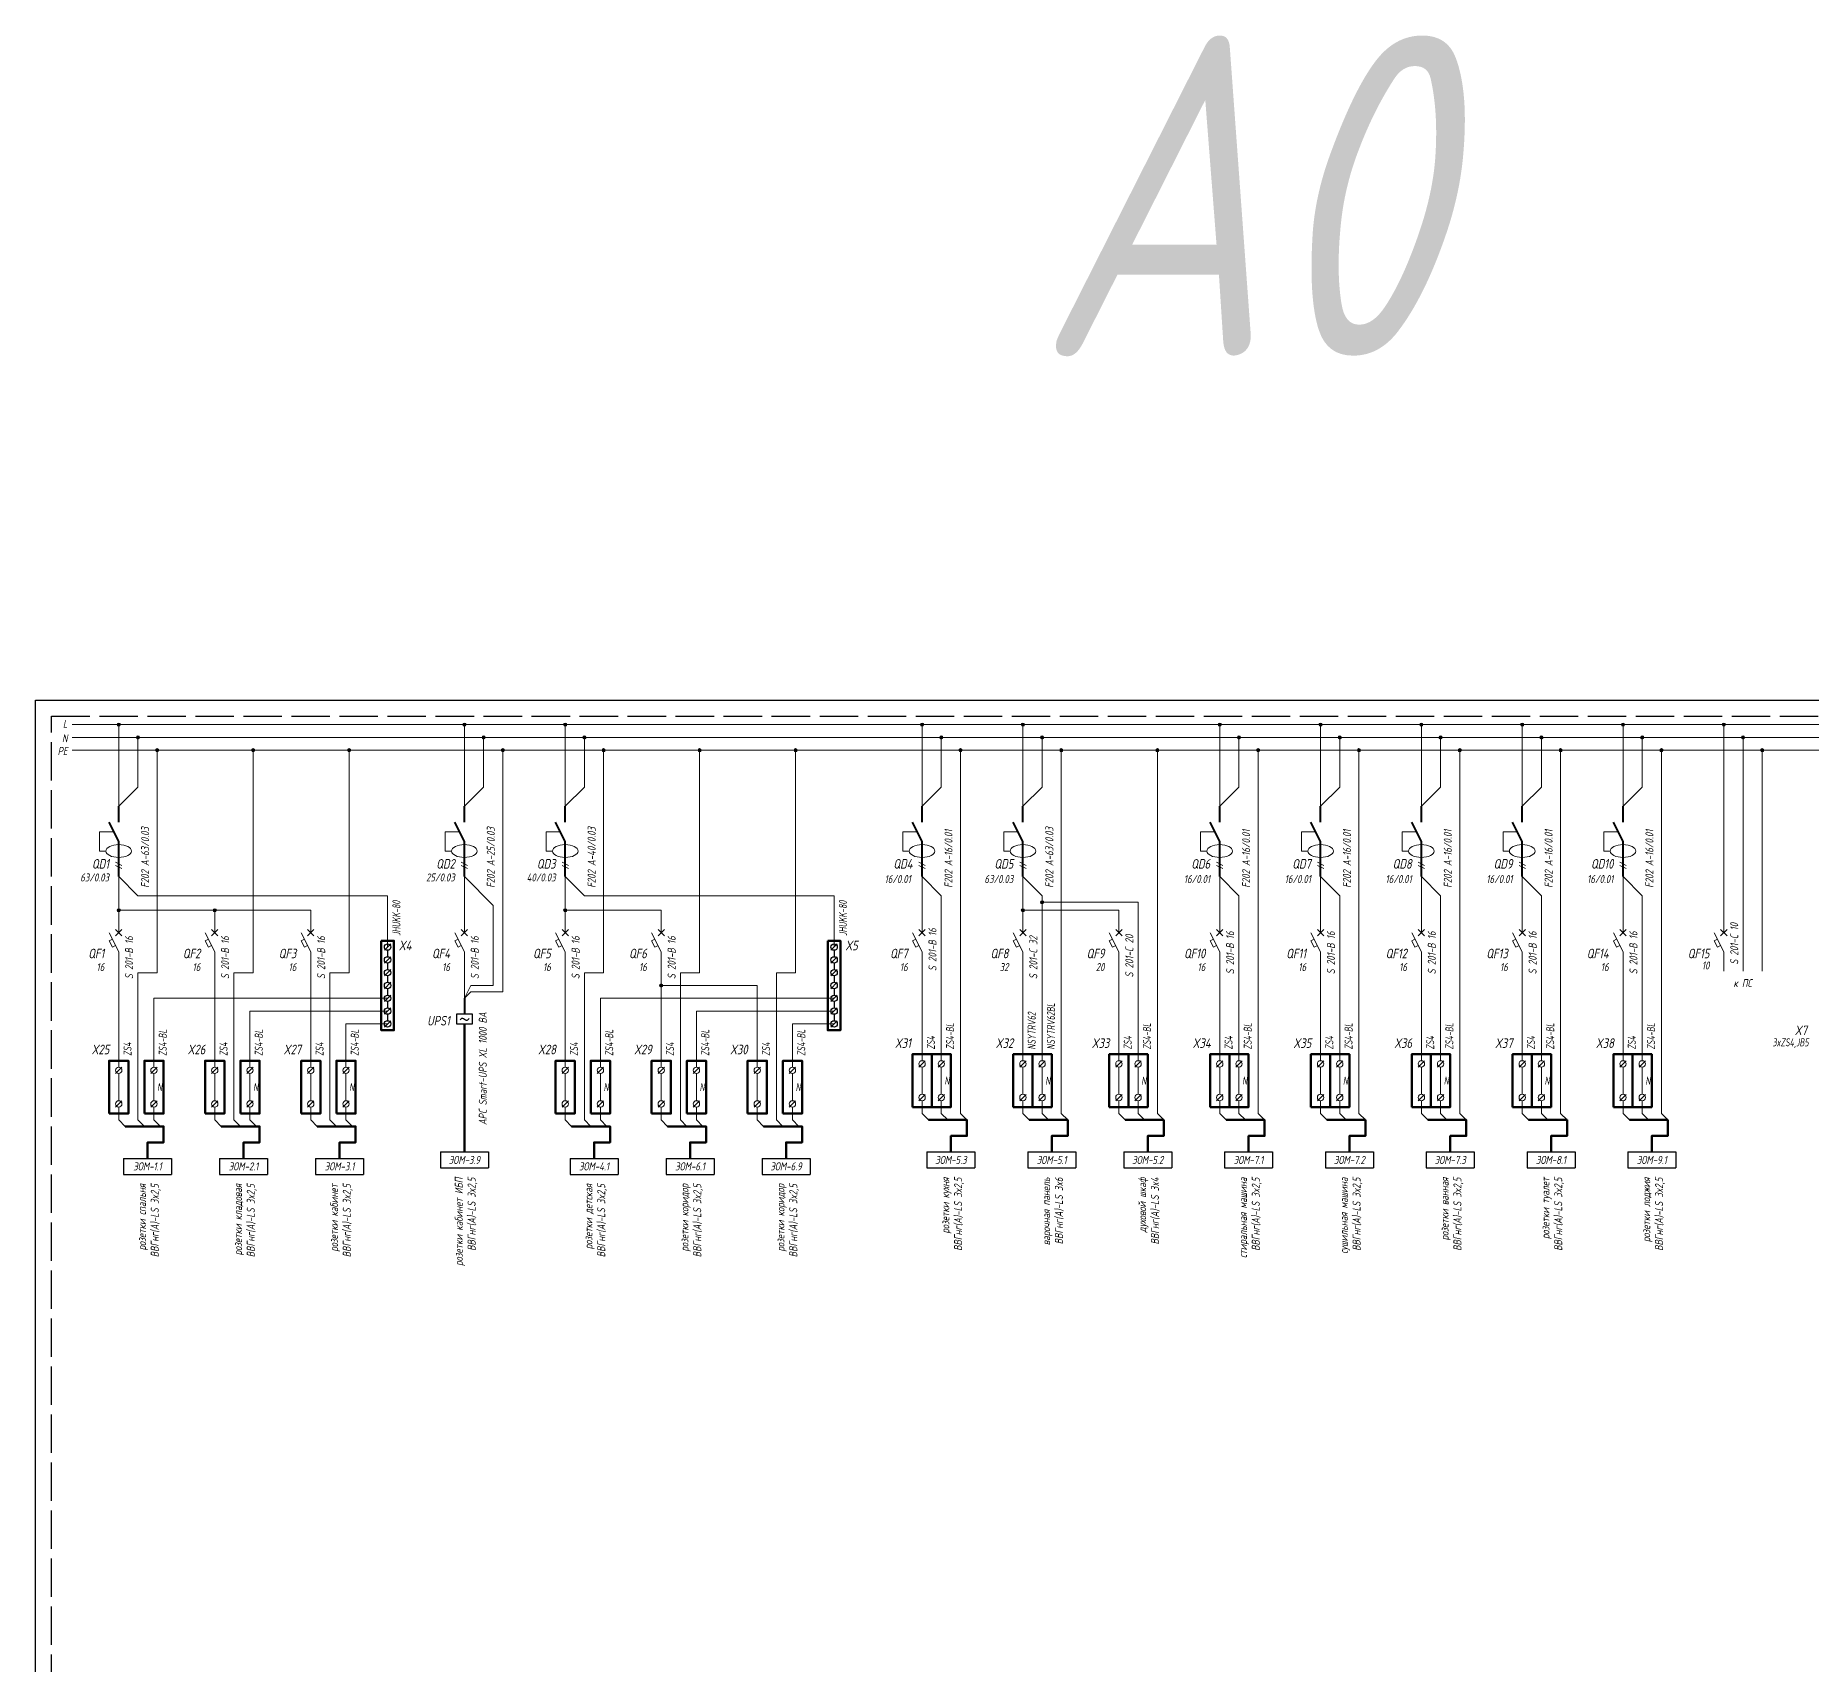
# Model space of a CAD drawing. Header units: millimetres. Extents: x 3205 to 4825, y 663 to 1681.
# Drawn here: x 3698 to 4253, y 1172 to 1681 of the extents above; entities that cross this region are included whole.
import ezdxf
from ezdxf.enums import TextEntityAlignment as Align

# ---------------------------------------------------------------- set-up
doc = ezdxf.new("R2010")
doc.units = ezdxf.units.MM
doc.linetypes.add('ACAD_ISO02W100', pattern=[15, 12, -3])
doc.layers.add('noprint', color=2, linetype='Continuous', plot=False)
doc.styles.add('ГОСТ-ISOCPEUR', font='isocpeui.ttf', dxfattribs={"width": 0.8})

# ---------------------------------------------------------------- blocks, each defined once
blk = doc.blocks.new('*T5')
at = {"color": 0, "lineweight": -2}
for p, q in [((0, 0), (15, 0)), ((0, 0), (0, -5)), ((15, 0), (15, -5)), ((0, -5), (15, -5))]:
    blk.add_line(p, q, dxfattribs=at)
at = {"color": 0, "insert": (7.5, -2.5), "char_height": 2.5, "width": 14, "attachment_point": 5, "style": 'ГОСТ-ISOCPEUR'}
blk.add_mtext('{ЭОМ-1.1}', dxfattribs=at)
blk = doc.blocks.new('*T6')
at = {"color": 0, "lineweight": -2}
for p, q in [((0, 0), (15, 0)), ((0, 0), (0, -5)), ((15, 0), (15, -5)), ((0, -5), (15, -5))]:
    blk.add_line(p, q, dxfattribs=at)
at = {"color": 0, "insert": (7.5, -2.5), "char_height": 2.5, "width": 14, "attachment_point": 5, "style": 'ГОСТ-ISOCPEUR'}
blk.add_mtext('{ЭОМ-2.1}', dxfattribs=at)
blk = doc.blocks.new('*T7')
at = {"color": 0, "lineweight": -2}
for p, q in [((0, 0), (15, 0)), ((0, 0), (0, -5)), ((15, 0), (15, -5)), ((0, -5), (15, -5))]:
    blk.add_line(p, q, dxfattribs=at)
at = {"color": 0, "insert": (7.5, -2.5), "char_height": 2.5, "width": 14, "attachment_point": 5, "style": 'ГОСТ-ISOCPEUR'}
blk.add_mtext('{ЭОМ-3.1}', dxfattribs=at)
blk = doc.blocks.new('*T8')
at = {"color": 0, "lineweight": -2}
for p, q in [((0, 0), (15, 0)), ((0, 0), (0, -5)), ((15, 0), (15, -5)), ((0, -5), (15, -5))]:
    blk.add_line(p, q, dxfattribs=at)
at = {"color": 0, "insert": (7.5, -2.5), "char_height": 2.5, "width": 14, "attachment_point": 5, "style": 'ГОСТ-ISOCPEUR'}
blk.add_mtext('{ЭОМ-3.9}', dxfattribs=at)
blk = doc.blocks.new('*T9')
at = {"color": 0, "lineweight": -2}
for p, q in [((0, 0), (15, 0)), ((0, 0), (0, -5)), ((15, 0), (15, -5)), ((0, -5), (15, -5))]:
    blk.add_line(p, q, dxfattribs=at)
at = {"color": 0, "insert": (7.5, -2.5), "char_height": 2.5, "width": 14, "attachment_point": 5, "style": 'ГОСТ-ISOCPEUR'}
blk.add_mtext('{ЭОМ-4.1}', dxfattribs=at)
blk = doc.blocks.new('*T10')
at = {"color": 0, "lineweight": -2}
for p, q in [((0, 0), (15, 0)), ((0, 0), (0, -5)), ((15, 0), (15, -5)), ((0, -5), (15, -5))]:
    blk.add_line(p, q, dxfattribs=at)
at = {"color": 0, "insert": (7.5, -2.5), "char_height": 2.5, "width": 14, "attachment_point": 5, "style": 'ГОСТ-ISOCPEUR'}
blk.add_mtext('{ЭОМ-6.1}', dxfattribs=at)
blk = doc.blocks.new('*T11')
at = {"color": 0, "lineweight": -2}
for p, q in [((0, 0), (15, 0)), ((0, 0), (0, -5)), ((15, 0), (15, -5)), ((0, -5), (15, -5))]:
    blk.add_line(p, q, dxfattribs=at)
at = {"color": 0, "insert": (7.5, -2.5), "char_height": 2.5, "width": 14, "attachment_point": 5, "style": 'ГОСТ-ISOCPEUR'}
blk.add_mtext('{ЭОМ-6.9}', dxfattribs=at)
blk = doc.blocks.new('*T12')
at = {"color": 0, "lineweight": -2}
for p, q in [((0, 0), (15, 0)), ((0, 0), (0, -5)), ((15, 0), (15, -5)), ((0, -5), (15, -5))]:
    blk.add_line(p, q, dxfattribs=at)
at = {"color": 0, "insert": (7.5, -2.5), "char_height": 2.5, "width": 14, "attachment_point": 5, "style": 'ГОСТ-ISOCPEUR'}
blk.add_mtext('{ЭОМ-7.1}', dxfattribs=at)
blk = doc.blocks.new('*T13')
at = {"color": 0, "lineweight": -2}
for p, q in [((0, 0), (15, 0)), ((0, 0), (0, -5)), ((15, 0), (15, -5)), ((0, -5), (15, -5))]:
    blk.add_line(p, q, dxfattribs=at)
at = {"color": 0, "insert": (7.5, -2.5), "char_height": 2.5, "width": 14, "attachment_point": 5, "style": 'ГОСТ-ISOCPEUR'}
blk.add_mtext('{ЭОМ-7.2}', dxfattribs=at)
blk = doc.blocks.new('*T14')
at = {"color": 0, "lineweight": -2}
for p, q in [((0, 0), (15, 0)), ((0, 0), (0, -5)), ((15, 0), (15, -5)), ((0, -5), (15, -5))]:
    blk.add_line(p, q, dxfattribs=at)
at = {"color": 0, "insert": (7.5, -2.5), "char_height": 2.5, "width": 14, "attachment_point": 5, "style": 'ГОСТ-ISOCPEUR'}
blk.add_mtext('{ЭОМ-7.3}', dxfattribs=at)
blk = doc.blocks.new('*T15')
at = {"color": 0, "lineweight": -2}
for p, q in [((0, 0), (15, 0)), ((0, 0), (0, -5)), ((15, 0), (15, -5)), ((0, -5), (15, -5))]:
    blk.add_line(p, q, dxfattribs=at)
at = {"color": 0, "insert": (7.5, -2.5), "char_height": 2.5, "width": 14, "attachment_point": 5, "style": 'ГОСТ-ISOCPEUR'}
blk.add_mtext('{ЭОМ-8.1}', dxfattribs=at)
blk = doc.blocks.new('*T16')
at = {"color": 0, "lineweight": -2}
for p, q in [((0, 0), (15, 0)), ((0, 0), (0, -5)), ((15, 0), (15, -5)), ((0, -5), (15, -5))]:
    blk.add_line(p, q, dxfattribs=at)
at = {"color": 0, "insert": (7.5, -2.5), "char_height": 2.5, "width": 14, "attachment_point": 5, "style": 'ГОСТ-ISOCPEUR'}
blk.add_mtext('{ЭОМ-9.1}', dxfattribs=at)
blk = doc.blocks.new('УЗО двухполюсное')
at = {"lineweight": 40}
for p, q in [((0, 11), (-3, 17)), ((0, 17), (0, 22)), ((0, 0), (0, 11))]:
    blk.add_line(p, q, dxfattribs=at)
at = {"lineweight": 13}
for p, q in [((-1, 4.5), (1, 3.5)), ((-1, 3.5), (1, 2.5))]:
    blk.add_line(p, q, dxfattribs=at)
blk.add_lwpolyline([(-4, 8), (-6, 8), (-6, 14), (-1.5, 14)], dxfattribs=at)
blk.add_ellipse((0, 8), major_axis=(-4, 0), ratio=0.5, dxfattribs=at)
blk = doc.blocks.new('автомат однополюс')
at = {"lineweight": 13}
for p, q in [((-1, 12), (1, 10)), ((1, 12), (-1, 10)), ((0, 11), (0, 16)), ((0, 5), (-3, 11)), ((-3, 8.5), (-2, 9)), ((-3, 8.5), (-2, 6.5)), ((-2, 6.5), (-1, 7)), ((0, -1), (0, 5))]:
    blk.add_line(p, q, dxfattribs=at)
blk = doc.blocks.new('клемма на 7')
for p, q in [((3, -1), (1, -3)), ((3, -5), (1, -7)), ((2, -3), (2, -5)), ((3, -9), (1, -11)), ((2, -7), (2, -9)), ((2, -11), (2, -13)), ((3, -13), (1, -15)), ((2, -15), (2, -17)), ((3, -17), (1, -19)), ((3, -21), (1, -23)), ((2, -19), (2, -21)), ((3, -25), (1, -27)), ((2, -23), (2, -25))]:
    blk.add_line(p, q)
at = {"lineweight": 70}
blk.add_lwpolyline([(0, 0), (4, 0), (4, -28), (0, -28)], close=True, dxfattribs=at)
for centre in [(2, -2), (2, -6), (2, -10), (2, -14), (2, -18), (2, -22), (2, -26)]:
    blk.add_circle(centre, 1)
blk = doc.blocks.new('клемма проходная')
at = {"color": 0, "lineweight": 13}
for p, q in [((2, 12.5), (3.98, 14.48)), ((3, 12.5), (3, 4)), ((2, 2), (3.98, 3.98))]:
    blk.add_line(p, q, dxfattribs=at)
at = {"color": 0, "lineweight": 70}
blk.add_lwpolyline([(0, 0), (0, 16.5), (6, 16.5), (6, 0)], close=True, dxfattribs=at)
at = {"color": 0, "lineweight": 13}
for centre in [(3, 13.5), (3, 3)]:
    blk.add_circle(centre, 1, dxfattribs=at)
blk = doc.blocks.new('АРС')
blk.add_lwpolyline([(0, 0), (5, 0), (5, 3), (0, 3)], close=True)
blk.add_spline([(1.14, 1.28), (1.95, 1.82), (3.1, 1.18), (3.95, 1.64)], degree=3)
blk = doc.blocks.new('клемма проходная N')
at = {"color": 0, "lineweight": 13}
for p, q in [((2, 12.5), (3.98, 14.48)), ((3, 12.5), (3, 4)), ((2, 2), (3.98, 3.98))]:
    blk.add_line(p, q, dxfattribs=at)
at = {"color": 0, "lineweight": 70}
blk.add_lwpolyline([(0, 0), (0, 16.5), (6, 16.5), (6, 0)], close=True, dxfattribs=at)
at = {"color": 0, "lineweight": 13}
for centre in [(3, 13.5), (3, 3)]:
    blk.add_circle(centre, 1, dxfattribs=at)
at = {"lineweight": 13, "style": 'ГОСТ-ISOCPEUR', "width": 0.6}
blk.add_text('N', height=2.5, dxfattribs=at).set_placement((4, 7))
blk = doc.blocks.new('*T84')
at = {"color": 0, "lineweight": -2}
for p, q in [((0, 0), (15, 0)), ((0, 0), (0, -5)), ((15, 0), (15, -5)), ((0, -5), (15, -5))]:
    blk.add_line(p, q, dxfattribs=at)
at = {"color": 0, "insert": (7.5, -2.5), "char_height": 2.5, "width": 14, "attachment_point": 5, "style": 'ГОСТ-ISOCPEUR'}
blk.add_mtext('{ЭОМ-5.3}', dxfattribs=at)
blk = doc.blocks.new('*T85')
at = {"color": 0, "lineweight": -2}
for p, q in [((0, 0), (15, 0)), ((0, 0), (0, -5)), ((15, 0), (15, -5)), ((0, -5), (15, -5))]:
    blk.add_line(p, q, dxfattribs=at)
at = {"color": 0, "insert": (7.5, -2.5), "char_height": 2.5, "width": 14, "attachment_point": 5, "style": 'ГОСТ-ISOCPEUR'}
blk.add_mtext('{ЭОМ-5.1}', dxfattribs=at)
blk = doc.blocks.new('*T86')
at = {"color": 0, "lineweight": -2}
for p, q in [((0, 0), (15, 0)), ((0, 0), (0, -5)), ((15, 0), (15, -5)), ((0, -5), (15, -5))]:
    blk.add_line(p, q, dxfattribs=at)
at = {"color": 0, "insert": (7.5, -2.5), "char_height": 2.5, "width": 14, "attachment_point": 5, "style": 'ГОСТ-ISOCPEUR'}
blk.add_mtext('{ЭОМ-5.2}', dxfattribs=at)

msp = doc.modelspace()

# ---------------------------------------------------------------- hatches: boundary and pattern name
at = {"lineweight": 13}
h = msp.add_hatch(color=256, dxfattribs=at)
edge = h.paths.add_edge_path()
edge.add_arc((3724, 1465.5), 0.5, 0, 360)
h = msp.add_hatch(color=256, dxfattribs=at)
edge = h.paths.add_edge_path()
edge.add_arc((3832, 1465.5), 0.5, 0, 360)
h = msp.add_hatch(color=256, dxfattribs=at)
edge = h.paths.add_edge_path()
edge.add_arc((3863.5, 1465.5), 0.5, 0, 360)
h = msp.add_hatch(color=256, dxfattribs=at)
edge = h.paths.add_edge_path()
edge.add_arc((3975, 1465.5), 0.5, 0, 360)
h = msp.add_hatch(color=256, dxfattribs=at)
edge = h.paths.add_edge_path()
edge.add_arc((4006.5, 1465.5), 0.5, 0, 360)
h = msp.add_hatch(color=256, dxfattribs=at)
edge = h.paths.add_edge_path()
edge.add_arc((4068, 1465.5), 0.5, 0, 360)
h = msp.add_hatch(color=256, dxfattribs=at)
edge = h.paths.add_edge_path()
edge.add_arc((4099.5, 1465.5), 0.5, 0, 360)
h = msp.add_hatch(color=256, dxfattribs=at)
edge = h.paths.add_edge_path()
edge.add_arc((4131, 1465.5), 0.5, 0, 360)
h = msp.add_hatch(color=256, dxfattribs=at)
edge = h.paths.add_edge_path()
edge.add_arc((4162.5, 1465.5), 0.5, 0, 360)
h = msp.add_hatch(color=256, dxfattribs=at)
edge = h.paths.add_edge_path()
edge.add_arc((4194, 1465.5), 0.5, 0, 360)
h = msp.add_hatch(color=256, dxfattribs=at)
edge = h.paths.add_edge_path()
edge.add_arc((4225.5, 1465.5), 0.5, 0, 360)
h = msp.add_hatch(color=256, dxfattribs=at)
edge = h.paths.add_edge_path()
edge.add_arc((3730, 1461.5), 0.5, 0, 360)
h = msp.add_hatch(color=256, dxfattribs=at)
edge = h.paths.add_edge_path()
edge.add_arc((3838, 1461.5), 0.5, 0, 360)
h = msp.add_hatch(color=256, dxfattribs=at)
edge = h.paths.add_edge_path()
edge.add_arc((3869.5, 1461.5), 0.5, 0, 360)
h = msp.add_hatch(color=256, dxfattribs=at)
edge = h.paths.add_edge_path()
edge.add_arc((3981, 1461.5), 0.5, 0, 360)
h = msp.add_hatch(color=256, dxfattribs=at)
edge = h.paths.add_edge_path()
edge.add_arc((4012.5, 1461.5), 0.5, 0, 360)
h = msp.add_hatch(color=256, dxfattribs=at)
edge = h.paths.add_edge_path()
edge.add_arc((4074, 1461.5), 0.5, 0, 360)
h = msp.add_hatch(color=256, dxfattribs=at)
edge = h.paths.add_edge_path()
edge.add_arc((4105.5, 1461.5), 0.5, 0, 360)
h = msp.add_hatch(color=256, dxfattribs=at)
edge = h.paths.add_edge_path()
edge.add_arc((4137, 1461.5), 0.5, 0, 360)
h = msp.add_hatch(color=256, dxfattribs=at)
edge = h.paths.add_edge_path()
edge.add_arc((4168.5, 1461.5), 0.5, 0, 360)
h = msp.add_hatch(color=256, dxfattribs=at)
edge = h.paths.add_edge_path()
edge.add_arc((4200, 1461.5), 0.5, 0, 360)
h = msp.add_hatch(color=256, dxfattribs=at)
edge = h.paths.add_edge_path()
edge.add_arc((4231.5, 1461.5), 0.5, 0, 360)
h = msp.add_hatch(color=256, dxfattribs=at)
edge = h.paths.add_edge_path()
edge.add_arc((3736, 1457.5), 0.5, 0, 360)
h = msp.add_hatch(color=256, dxfattribs=at)
edge = h.paths.add_edge_path()
edge.add_arc((3766, 1457.5), 0.5, 0, 360)
h = msp.add_hatch(color=256, dxfattribs=at)
edge = h.paths.add_edge_path()
edge.add_arc((3796, 1457.5), 0.5, 0, 360)
h = msp.add_hatch(color=256, dxfattribs=at)
edge = h.paths.add_edge_path()
edge.add_arc((3844, 1457.5), 0.5, 0, 360)
h = msp.add_hatch(color=256, dxfattribs=at)
edge = h.paths.add_edge_path()
edge.add_arc((3875.5, 1457.5), 0.5, 0, 360)
h = msp.add_hatch(color=256, dxfattribs=at)
edge = h.paths.add_edge_path()
edge.add_arc((3905.5, 1457.5), 0.5, 0, 360)
h = msp.add_hatch(color=256, dxfattribs=at)
edge = h.paths.add_edge_path()
edge.add_arc((3935.5, 1457.5), 0.5, 0, 360)
h = msp.add_hatch(color=256, dxfattribs=at)
edge = h.paths.add_edge_path()
edge.add_arc((3987, 1457.5), 0.5, 0, 360)
h = msp.add_hatch(color=256, dxfattribs=at)
edge = h.paths.add_edge_path()
edge.add_arc((4018.5, 1457.5), 0.5, 0, 360)
h = msp.add_hatch(color=256, dxfattribs=at)
edge = h.paths.add_edge_path()
edge.add_arc((4048.5, 1457.5), 0.5, 0, 360)
h = msp.add_hatch(color=256, dxfattribs=at)
edge = h.paths.add_edge_path()
edge.add_arc((4080, 1457.5), 0.5, 0, 360)
h = msp.add_hatch(color=256, dxfattribs=at)
edge = h.paths.add_edge_path()
edge.add_arc((4111.5, 1457.5), 0.5, 0, 360)
h = msp.add_hatch(color=256, dxfattribs=at)
edge = h.paths.add_edge_path()
edge.add_arc((4143, 1457.5), 0.5, 0, 360)
h = msp.add_hatch(color=256, dxfattribs=at)
edge = h.paths.add_edge_path()
edge.add_arc((4174.5, 1457.5), 0.5, 0, 360)
h = msp.add_hatch(color=256, dxfattribs=at)
edge = h.paths.add_edge_path()
edge.add_arc((4206, 1457.5), 0.5, 0, 360)
h = msp.add_hatch(color=256, dxfattribs=at)
edge = h.paths.add_edge_path()
edge.add_arc((4237.5, 1457.5), 0.5, 0, 360)
h = msp.add_hatch(color=256, dxfattribs=at)
edge = h.paths.add_edge_path()
edge.add_arc((4012.5, 1410), 0.5, 0, 360)
h = msp.add_hatch(color=256, dxfattribs=at)
edge = h.paths.add_edge_path()
edge.add_arc((3724, 1407.5), 0.5, 0, 360)
h = msp.add_hatch(color=256, dxfattribs=at)
edge = h.paths.add_edge_path()
edge.add_arc((3754, 1407.5), 0.5, 0, 360)
h = msp.add_hatch(color=256, dxfattribs=at)
edge = h.paths.add_edge_path()
edge.add_arc((3863.5, 1407.5), 0.5, 0, 360)
h = msp.add_hatch(color=256, dxfattribs=at)
edge = h.paths.add_edge_path()
edge.add_arc((4006.5, 1407.5), 0.5, 0, 360)
h = msp.add_hatch(color=256, dxfattribs=at)
edge = h.paths.add_edge_path()
edge.add_arc((3893.5, 1384), 0.5, 0, 360)

# ---------------------------------------------------------------- linework, layer by layer
for p, q in [((3709.5, 1465.5), (4796.5, 1465.5)), ((3709.5, 1461.5), (4796.5, 1461.5)), ((3709.5, 1457.5), (4796.5, 1457.5)), ((3832, 1418), (3841, 1409)), ((3724, 1358.5), (3724, 1388.5)), ((3754, 1358.5), (3754, 1388.5)), ((3784, 1358.5), (3784, 1388.5)), ((3832, 1388.5), (3832, 1380)), ((3863.5, 1358.5), (3863.5, 1388.5)), ((3893.5, 1358.5), (3893.5, 1388.5)), ((3975, 1388.5), (3975, 1360.5)), ((4006.5, 1388.5), (4006.5, 1360.5)), ((4036.5, 1388.5), (4036.5, 1360.5)), ((4068, 1388.5), (4068, 1360.5)), ((4099.5, 1388.5), (4099.5, 1360.5)), ((4131, 1388.5), (4131, 1360.5)), ((4162.5, 1388.5), (4162.5, 1360.5)), ((4194, 1388.5), (4194, 1360.5))]:
    msp.add_line(p, q, dxfattribs=at)
at = {"lineweight": 40}
msp.add_line((3832, 1380), (3832, 1375), dxfattribs=at)
at = {"lineweight": 50}
msp.add_line((3832, 1372), (3832, 1332), dxfattribs=at)
at = {"lineweight": 13}
for points in [[(3724, 1440), (3724, 1465.5)], [(3832, 1440), (3832, 1465.5)], [(3863.5, 1440), (3863.5, 1465.5)], [(3975, 1440), (3975, 1465.5)], [(4006.5, 1440), (4006.5, 1465.5)], [(4068, 1440), (4068, 1465.5)], [(4099.5, 1440), (4099.5, 1465.5)], [(4131, 1440), (4131, 1465.5)], [(4162.5, 1440), (4162.5, 1465.5)], [(4194, 1440), (4194, 1465.5)], [(4225.5, 1465.5), (4225.5, 1405.5)], [(3724, 1440), (3730, 1446), (3730, 1461.5)], [(3832, 1440), (3838, 1446), (3838, 1461.5)], [(3863.5, 1440), (3869.5, 1446), (3869.5, 1461.5)], [(3975, 1440), (3981, 1446), (3981, 1461.5)], [(4006.5, 1440), (4012.5, 1446), (4012.5, 1461.5)], [(4068, 1440), (4074, 1446), (4074, 1461.5)], [(4099.5, 1440), (4105.5, 1446), (4105.5, 1461.5)], [(4131, 1440), (4137, 1446), (4137, 1461.5)], [(4162.5, 1440), (4168.5, 1446), (4168.5, 1461.5)], [(4194, 1440), (4200, 1446), (4200, 1461.5)], [(4231.5, 1388.5), (4231.5, 1461.5)], [(3736, 1457.5), (3736, 1388), (3730, 1388), (3730, 1342), (3732, 1340)], [(3766, 1457.5), (3766, 1388), (3760, 1388), (3760, 1342), (3762, 1340)], [(3796, 1457.5), (3796, 1388), (3790, 1388), (3790, 1342), (3792, 1340)], [(3844, 1457.5), (3844, 1382), (3834, 1382), (3832, 1380)], [(3875.5, 1457.5), (3875.5, 1388), (3869.5, 1388), (3869.5, 1342), (3871.5, 1340)], [(3905.5, 1457.5), (3905.5, 1388), (3899.5, 1388), (3899.5, 1342), (3901.5, 1340)], [(3935.5, 1457.5), (3935.5, 1388), (3929.5, 1388), (3929.5, 1342), (3931.5, 1340)], [(3987, 1457.5), (3987, 1344), (3989, 1342)], [(4018.5, 1457.5), (4018.5, 1344), (4020.5, 1342)], [(4048.5, 1457.5), (4048.5, 1344), (4050.5, 1342)], [(4080, 1457.5), (4080, 1344), (4082, 1342)], [(4111.5, 1457.5), (4111.5, 1344), (4113.5, 1342)], [(4143, 1457.5), (4143, 1344), (4145, 1342)], [(4174.5, 1457.5), (4174.5, 1344), (4176.5, 1342)], [(4206, 1457.5), (4206, 1344), (4208, 1342)], [(4237.5, 1457.5), (4237.5, 1388.5)], [(3724, 1418), (3730, 1412), (3808, 1412), (3808, 1396)], [(3724, 1418), (3724, 1405.5)], [(3832, 1418), (3832, 1405.5)], [(3863.5, 1418), (3863.5, 1405.5)], [(3863.5, 1418), (3869.5, 1412), (3947.5, 1412), (3947.5, 1396)], [(3975, 1418), (3975, 1405.5)], [(3975, 1418), (3981, 1412), (3981, 1360.5)], [(4006.5, 1418), (4006.5, 1405.5)], [(4006.5, 1418), (4012.5, 1412), (4012.5, 1360.5)], [(4068, 1418), (4068, 1405.5)], [(4068, 1418), (4074, 1412), (4074, 1360.5)], [(4099.5, 1418), (4099.5, 1405.5)], [(4099.5, 1418), (4105.5, 1412), (4105.5, 1360.5)], [(4131, 1418), (4131, 1405.5)], [(4131, 1418), (4137, 1412), (4137, 1360.5)], [(4162.5, 1418), (4162.5, 1405.5)], [(4162.5, 1418), (4168.5, 1412), (4168.5, 1360.5)], [(4194, 1418), (4194, 1405.5)], [(4194, 1418), (4200, 1412), (4200, 1360.5)], [(4042.5, 1360.5), (4042.5, 1410), (4012.5, 1410)], [(3754, 1405.5), (3754, 1407.5), (3724, 1407.5)], [(3784, 1405.5), (3784, 1407.5), (3754, 1407.5)], [(3832, 1380), (3834, 1384), (3841, 1384), (3841, 1409)], [(3893.5, 1405.5), (3893.5, 1407.5), (3863.5, 1407.5)], [(4036.5, 1405.5), (4036.5, 1407.5), (4006.5, 1407.5)], [(3923.5, 1358.5), (3923.5, 1384), (3893.5, 1384)], [(3808, 1380), (3735, 1380), (3735, 1358.5)], [(3947.5, 1380), (3874.5, 1380), (3874.5, 1358.5)], [(3808, 1376), (3765, 1376), (3765, 1358.5)], [(3808, 1372), (3795, 1372), (3795, 1358.5)], [(3947.5, 1376), (3904.5, 1376), (3904.5, 1358.5)], [(3947.5, 1372), (3934.5, 1372), (3934.5, 1358.5)], [(3724, 1346), (3724, 1342), (3726, 1340)], [(3735, 1346), (3735, 1342), (3737, 1340)], [(3754, 1346), (3754, 1342), (3756, 1340)], [(3765, 1346), (3765, 1342), (3767, 1340)], [(3784, 1346), (3784, 1342), (3786, 1340)], [(3795, 1346), (3795, 1342), (3797, 1340)], [(3863.5, 1346), (3863.5, 1342), (3865.5, 1340)], [(3874.5, 1346), (3874.5, 1342), (3876.5, 1340)], [(3893.5, 1346), (3893.5, 1342), (3895.5, 1340)], [(3904.5, 1346), (3904.5, 1342), (3906.5, 1340)], [(3923.5, 1346), (3923.5, 1342), (3925.5, 1340)], [(3934.5, 1346), (3934.5, 1342), (3936.5, 1340)], [(3975, 1348), (3975, 1344), (3977, 1342)], [(3981, 1348), (3981, 1344), (3983, 1342)], [(4006.5, 1348), (4006.5, 1344), (4008.5, 1342)], [(4012.5, 1348), (4012.5, 1344), (4014.5, 1342)], [(4036.5, 1348), (4036.5, 1344), (4038.5, 1342)], [(4042.5, 1348), (4042.5, 1344), (4044.5, 1342)], [(4068, 1348), (4068, 1344), (4070, 1342)], [(4074, 1348), (4074, 1344), (4076, 1342)], [(4099.5, 1348), (4099.5, 1344), (4101.5, 1342)], [(4105.5, 1348), (4105.5, 1344), (4107.5, 1342)], [(4131, 1348), (4131, 1344), (4133, 1342)], [(4137, 1348), (4137, 1344), (4139, 1342)], [(4162.5, 1348), (4162.5, 1344), (4164.5, 1342)], [(4168.5, 1348), (4168.5, 1344), (4170.5, 1342)], [(4194, 1348), (4194, 1344), (4196, 1342)], [(4200, 1348), (4200, 1344), (4202, 1342)]]:
    msp.add_lwpolyline(points, dxfattribs=at)
at = {"lineweight": 50, "flags": 128}
for points in [[(3726, 1340), (3738, 1340), (3738, 1335), (3733, 1335), (3733, 1330)], [(3756, 1340), (3768, 1340), (3768, 1335), (3763, 1335), (3763, 1330)], [(3786, 1340), (3798, 1340), (3798, 1335), (3793, 1335), (3793, 1330)], [(3865.5, 1340), (3877.5, 1340), (3877.5, 1335), (3872.5, 1335), (3872.5, 1330)], [(3895.5, 1340), (3907.5, 1340), (3907.5, 1335), (3902.5, 1335), (3902.5, 1330)], [(3925.5, 1340), (3937.5, 1340), (3937.5, 1335), (3932.5, 1335), (3932.5, 1330)], [(3977, 1342), (3989, 1342), (3989, 1337), (3984, 1337), (3984, 1332)], [(4008.5, 1342), (4020.5, 1342), (4020.5, 1337), (4015.5, 1337), (4015.5, 1332)], [(4038.5, 1342), (4050.5, 1342), (4050.5, 1337), (4045.5, 1337), (4045.5, 1332)], [(4070, 1342), (4082, 1342), (4082, 1337), (4077, 1337), (4077, 1332)], [(4101.5, 1342), (4113.5, 1342), (4113.5, 1337), (4108.5, 1337), (4108.5, 1332)], [(4133, 1342), (4145, 1342), (4145, 1337), (4140, 1337), (4140, 1332)], [(4164.5, 1342), (4176.5, 1342), (4176.5, 1337), (4171.5, 1337), (4171.5, 1332)], [(4196, 1342), (4208, 1342), (4208, 1337), (4203, 1337), (4203, 1332)]]:
    msp.add_lwpolyline(points, dxfattribs=at)
at = {"lineweight": 13}
for centre in [(3724, 1465.5), (3832, 1465.5), (3863.5, 1465.5), (3975, 1465.5), (4006.5, 1465.5), (4068, 1465.5), (4099.5, 1465.5), (4131, 1465.5), (4162.5, 1465.5), (4194, 1465.5), (4225.5, 1465.5), (3730, 1461.5), (3838, 1461.5), (3869.5, 1461.5), (3981, 1461.5), (4012.5, 1461.5), (4074, 1461.5), (4105.5, 1461.5), (4137, 1461.5), (4168.5, 1461.5), (4200, 1461.5), (4231.5, 1461.5), (3736, 1457.5), (3766, 1457.5), (3796, 1457.5), (3844, 1457.5), (3875.5, 1457.5), (3905.5, 1457.5), (3935.5, 1457.5), (3987, 1457.5), (4018.5, 1457.5), (4048.5, 1457.5), (4080, 1457.5), (4111.5, 1457.5), (4143, 1457.5), (4174.5, 1457.5), (4206, 1457.5), (4237.5, 1457.5), (4012.5, 1410), (3724, 1407.5), (3754, 1407.5), (3863.5, 1407.5), (4006.5, 1407.5), (3893.5, 1384)]:
    msp.add_circle(centre, 0.5, dxfattribs=at)
at = {"layer": 'noprint'}
msp.add_lwpolyline([(3698, 1473.16), (4814.72, 1473.16), (4814.72, 1466.16), (4824.72, 1466.16), (4824.72, 718), (4639.72, 718), (4639.72, 663), (3698, 663)], close=True, dxfattribs=at)
at = {"layer": 'noprint', "linetype": 'ACAD_ISO02W100'}
msp.add_lwpolyline([(3703, 1468.16), (4809.72, 1468.16), (4809.72, 1461.16), (4819.72, 1461.16), (4819.72, 723), (4634.72, 723), (4634.72, 668), (3703, 668)], close=True, dxfattribs=at)

# ---------------------------------------------------------------- block references
for name, p in [('УЗО двухполюсное', (3724, 1418)), ('УЗО двухполюсное', (3832, 1418)), ('УЗО двухполюсное', (3863.5, 1418)), ('УЗО двухполюсное', (3975, 1418)), ('УЗО двухполюсное', (4006.5, 1418)), ('УЗО двухполюсное', (4068, 1418)), ('УЗО двухполюсное', (4099.5, 1418)), ('УЗО двухполюсное', (4131, 1418)), ('УЗО двухполюсное', (4162.5, 1418)), ('УЗО двухполюсное', (4194, 1418)), ('автомат однополюс', (3724, 1389.5)), ('автомат однополюс', (3754, 1389.5)), ('автомат однополюс', (3784, 1389.5)), ('автомат однополюс', (3832, 1389.5)), ('автомат однополюс', (3863.5, 1389.5)), ('автомат однополюс', (3893.5, 1389.5)), ('автомат однополюс', (3975, 1389.5)), ('автомат однополюс', (4006.5, 1389.5)), ('автомат однополюс', (4036.5, 1389.5)), ('автомат однополюс', (4068, 1389.5)), ('автомат однополюс', (4099.5, 1389.5)), ('автомат однополюс', (4131, 1389.5)), ('автомат однополюс', (4162.5, 1389.5)), ('автомат однополюс', (4194, 1389.5)), ('автомат однополюс', (4225.5, 1389.5)), ('клемма на 7', (3806, 1398)), ('клемма на 7', (3945.5, 1398)), ('АРС', (3829.5, 1372)), ('клемма проходная', (3721, 1344)), ('клемма проходная N', (3732, 1344)), ('клемма проходная', (3751, 1344)), ('клемма проходная N', (3762, 1344)), ('клемма проходная', (3781, 1344)), ('клемма проходная N', (3792, 1344)), ('клемма проходная', (3860.5, 1344)), ('клемма проходная N', (3871.5, 1344)), ('клемма проходная', (3890.5, 1344)), ('клемма проходная N', (3901.5, 1344)), ('клемма проходная', (3920.5, 1344)), ('клемма проходная N', (3931.5, 1344)), ('клемма проходная', (3972, 1346)), ('клемма проходная N', (3978, 1346)), ('клемма проходная', (4003.5, 1346)), ('клемма проходная N', (4009.5, 1346)), ('клемма проходная', (4033.5, 1346)), ('клемма проходная N', (4039.5, 1346)), ('клемма проходная', (4065, 1346)), ('клемма проходная N', (4071, 1346)), ('клемма проходная', (4096.5, 1346)), ('клемма проходная N', (4102.5, 1346)), ('клемма проходная', (4128, 1346)), ('клемма проходная N', (4134, 1346)), ('клемма проходная', (4159.5, 1346)), ('клемма проходная N', (4165.5, 1346)), ('клемма проходная', (4191, 1346)), ('клемма проходная N', (4197, 1346)), ('*T8', (3824.5, 1332)), ('*T84', (3976.5, 1332)), ('*T85', (4008, 1332)), ('*T86', (4038, 1332)), ('*T12', (4069.5, 1332)), ('*T13', (4101, 1332)), ('*T14', (4132.5, 1332)), ('*T15', (4164, 1332)), ('*T16', (4195.5, 1332)), ('*T5', (3725.5, 1330)), ('*T6', (3755.5, 1330)), ('*T7', (3785.5, 1330)), ('*T9', (3865, 1330)), ('*T10', (3895, 1330)), ('*T11', (3925, 1330))]:
    msp.add_blockref(name, p)

# ---------------------------------------------------------------- texts
at = {"style": 'ГОСТ-ISOCPEUR'}
for s, height, width, p in [('L', 2.5, 0.8, (3708, 1464.5)), ('N', 2.5, 0.8, (3708, 1460)), ('PE', 2.5, 0.8, (3708, 1456)), ('QD1', 3, 0.8, (3721, 1420.5)), ('QD2', 3, 0.8, (3829, 1420.5)), ('QD3', 3, 0.8, (3860.5, 1420.5)), ('QD4', 3, 0.8, (3972, 1420.5)), ('QD5', 3, 0.8, (4003.5, 1420.5)), ('QD6', 3, 0.8, (4065, 1420.5)), ('QD7', 3, 0.8, (4096.5, 1420.5)), ('QD8', 3, 0.8, (4128, 1420.5)), ('QD9', 3, 0.8, (4159.5, 1420.5)), ('QD10', 3, 0.8, (4191, 1420.5)), ('63/0.03', 2.5, 0.8, (3721, 1416.5)), ('25/0.03', 2.5, 0.8, (3829, 1416.5)), ('40/0.03', 2.5, 0.8, (3860.5, 1416.5)), ('16/0.01', 2.5, 0.8, (3971.5, 1416)), ('63/0.03', 2.5, 0.8, (4003.5, 1416)), ('16/0.01', 2.5, 0.8, (4065, 1416)), ('16/0.01', 2.5, 0.8, (4096.5, 1416)), ('16/0.01', 2.5, 0.8, (4128, 1416)), ('16/0.01', 2.5, 0.8, (4159.5, 1416)), ('16/0.01', 2.5, 0.8, (4191, 1416)), ('QF1', 3, 0.8, (3719.5, 1392.5)), ('QF2', 3, 0.8, (3749.5, 1392.5)), ('QF3', 3, 0.8, (3779.5, 1392.5)), ('QF4', 3, 0.8, (3827.5, 1392.5)), ('QF5', 3, 0.8, (3859, 1392.5)), ('QF6', 3, 0.8, (3889, 1392.5)), ('QF7', 3, 0.8, (3970.5, 1392.5)), ('QF8', 3, 0.8, (4002, 1392.5)), ('QF9', 3, 0.8, (4032, 1392.5)), ('QF10', 3, 0.8, (4063.5, 1392.5)), ('QF11', 3, 0.8, (4095, 1392.5)), ('QF12', 3, 0.8, (4126.5, 1392.5)), ('QF13', 3, 0.8, (4158, 1392.5)), ('QF14', 3, 0.8, (4189.5, 1392.5)), ('QF15', 3, 0.8, (4221, 1392.5)), ('16', 2.5, 0.8, (3719.5, 1388.5)), ('16', 2.5, 0.8, (3749.5, 1388.5)), ('16', 2.5, 0.8, (3779.5, 1388.5)), ('16', 2.5, 0.8, (3827.5, 1388.5)), ('16', 2.5, 0.8, (3859, 1388.5)), ('16', 2.5, 0.8, (3889, 1388.5)), ('16', 2.5, 0.8, (3970.5, 1388.5)), ('32', 2.5, 0.8, (4002, 1388.5)), ('20', 2.5, 0.8, (4032, 1388.5)), ('16', 2.5, 0.8, (4063.5, 1388.5)), ('16', 2.5, 0.8, (4095, 1388.5)), ('16', 2.5, 0.8, (4126.5, 1388.5)), ('16', 2.5, 0.8, (4158, 1388.5)), ('16', 2.5, 0.8, (4189.5, 1388.5)), ('10', 2.5, 0.8, (4221, 1389)), ('UPS1', 3, 0.8, (3827.5, 1371.5)), ('X7', 3, 0.8, (4251.5, 1368.5)), ('3xZS4,JB5', 2.5, 0.6, (4252, 1365))]:
    msp.add_text(s, height=height, dxfattribs=dict(at, width=width)).set_placement(p, align=Align.RIGHT)
for s, width, p in [('F202 A-63/0.03', 0.8, (3733.5, 1414.5)), ('F202 A-25/0.03', 0.8, (3841.5, 1414.5)), ('F202 A-40/0.03', 0.8, (3873, 1414.5)), ('F202 A-16/0.01', 0.8, (3984.5, 1414.5)), ('F202 A-63/0.03', 0.8, (4016, 1414.5)), ('F202 A-16/0.01', 0.8, (4077.5, 1414.5)), ('F202 A-16/0.01', 0.8, (4109, 1414.5)), ('F202 A-16/0.01', 0.8, (4140.5, 1414.5)), ('F202 A-16/0.01', 0.8, (4172, 1414.5)), ('F202 A-16/0.01', 0.8, (4203.5, 1414.5)), ('JHUKK-80', 0.6, (3812, 1399.5)), ('JHUKK-80', 0.6, (3951.5, 1399.5)), ('S 201-B 16', 0.8, (3728.5, 1386)), ('S 201-B 16', 0.8, (3758.5, 1386)), ('S 201-B 16', 0.8, (3788.5, 1386)), ('S 201-B 16', 0.8, (3836.5, 1386)), ('S 201-B 16', 0.8, (3868, 1386)), ('S 201-B 16', 0.8, (3898, 1386)), ('S 201-B 16', 0.8, (3979.5, 1388.5)), ('S 201-C 32', 0.8, (4011, 1386)), ('S 201-C 20', 0.8, (4041, 1386.5)), ('S 201-B 16', 0.8, (4072.5, 1387.5)), ('S 201-B 16', 0.8, (4104, 1387.5)), ('S 201-B 16', 0.8, (4135.5, 1387.5)), ('S 201-B 16', 0.8, (4167, 1387.5)), ('S 201-B 16', 0.8, (4198.5, 1387.5)), ('S 201-C 10', 0.8, (4230, 1390.5)), ('ZS4-BL', 0.6, (3985, 1364)), ('NSYTRV62', 0.6, (4010.5, 1364)), ('NSYTRV62BL', 0.6, (4016.5, 1364)), ('ZS4-BL', 0.6, (4046.5, 1364)), ('ZS4-BL', 0.6, (4078, 1364)), ('ZS4-BL', 0.6, (4109.5, 1364)), ('ZS4-BL', 0.6, (4141, 1364)), ('ZS4-BL', 0.6, (4172.5, 1364)), ('ZS4-BL', 0.6, (4204, 1364)), ('ZS4', 0.6, (3728, 1362)), ('ZS4-BL', 0.6, (3739, 1362)), ('ZS4', 0.6, (3758, 1362)), ('ZS4-BL', 0.6, (3769, 1362)), ('ZS4', 0.6, (3788, 1362)), ('ZS4-BL', 0.6, (3799, 1362)), ('ZS4', 0.6, (3867.5, 1362)), ('ZS4-BL', 0.6, (3878.5, 1362)), ('ZS4', 0.6, (3897.5, 1362)), ('ZS4-BL', 0.6, (3908.5, 1362)), ('ZS4', 0.6, (3927.5, 1362)), ('ZS4-BL', 0.6, (3938.5, 1362)), ('ZS4', 0.6, (3979, 1364)), ('ZS4', 0.6, (4040.5, 1364)), ('ZS4', 0.6, (4072, 1364)), ('ZS4', 0.6, (4103.5, 1364)), ('ZS4', 0.6, (4135, 1364)), ('ZS4', 0.6, (4166.5, 1364)), ('ZS4', 0.6, (4198, 1364))]:
    msp.add_text(s, height=2.5, rotation=90, dxfattribs=dict(at, width=width)).set_placement(p)
at = {"style": 'ГОСТ-ISOCPEUR', "width": 0.8}
for s, height, p in [('X4', 3, (3811.5, 1395)), ('X5', 3, (3951, 1395)), ('к ПС', 2.5, (4228.5, 1383.5)), ('X25', 3, (3715.5, 1362.5)), ('X26', 3, (3745.5, 1362.5)), ('X27', 3, (3775.5, 1362.5)), ('X28', 3, (3855, 1362.5)), ('X29', 3, (3885, 1362.5)), ('X30', 3, (3915, 1362.5)), ('X31', 3, (3966.5, 1364.5)), ('X32', 3, (3998, 1364.5)), ('X33', 3, (4028, 1364.5)), ('X34', 3, (4059.5, 1364.5)), ('X35', 3, (4091, 1364.5)), ('X36', 3, (4122.5, 1364.5)), ('X37', 3, (4154, 1364.5)), ('X38', 3, (4185.5, 1364.5))]:
    msp.add_text(s, height=height, dxfattribs=at).set_placement(p)
msp.add_text('APC Smart-UPS XL 1000 ВА', height=2.5, rotation=90, dxfattribs=at).set_placement((3839, 1358), align=Align.CENTER)
at = {"lineweight": 13, "style": 'ГОСТ-ISOCPEUR', "width": 0.8}
for s, p in [('розетки спальня', (3732.5, 1322)), ('ВВГнг(А)-LS 3x2,5', (3736.5, 1322)), ('розетки кладовая', (3762.5, 1322)), ('ВВГнг(А)-LS 3x2,5', (3766.5, 1322)), ('розетки кабинет', (3792.5, 1322)), ('ВВГнг(А)-LS 3x2,5', (3796.5, 1322)), ('розетки кабинет ИБП', (3831.5, 1324)), ('ВВГнг(А)-LS 3x2,5', (3835.5, 1324)), ('розетки детская', (3872, 1322)), ('ВВГнг(А)-LS 3x2,5', (3876, 1322)), ('розетки коридор', (3902, 1322)), ('ВВГнг(А)-LS 3x2,5', (3906, 1322)), ('розетки коридор', (3932, 1322)), ('ВВГнг(А)-LS 3x2,5', (3936, 1322)), ('розетки кухня', (3983.5, 1324)), ('ВВГнг(А)-LS 3x2,5', (3987.5, 1324)), ('варочная панель', (4015, 1324)), ('ВВГнг(А)-LS 3x6', (4019, 1324)), ('духовой шкаф', (4045, 1324)), ('ВВГнг(А)-LS 3x4', (4049, 1324)), ('стиральная машина', (4076.5, 1324)), ('ВВГнг(А)-LS 3x2,5', (4080.5, 1324)), ('сушильная машина', (4108, 1324)), ('ВВГнг(А)-LS 3x2,5', (4112, 1324)), ('розетки ванная', (4139.5, 1324)), ('ВВГнг(А)-LS 3x2,5', (4143.5, 1324)), ('розетки туалет', (4171, 1324)), ('ВВГнг(А)-LS 3x2,5', (4175, 1324)), ('розетки лоджия', (4202.5, 1324)), ('ВВГнг(А)-LS 3x2,5', (4206.5, 1324))]:
    msp.add_text(s, height=2.5, rotation=90, dxfattribs=at).set_placement(p, align=Align.RIGHT)
at = {"layer": 'noprint', "style": 'ГОСТ-ISOCPEUR', "width": 0.8}
msp.add_text('А0', height=100, dxfattribs=at).set_placement((4010.31, 1580.77))

doc.saveas('drawing.dxf')
